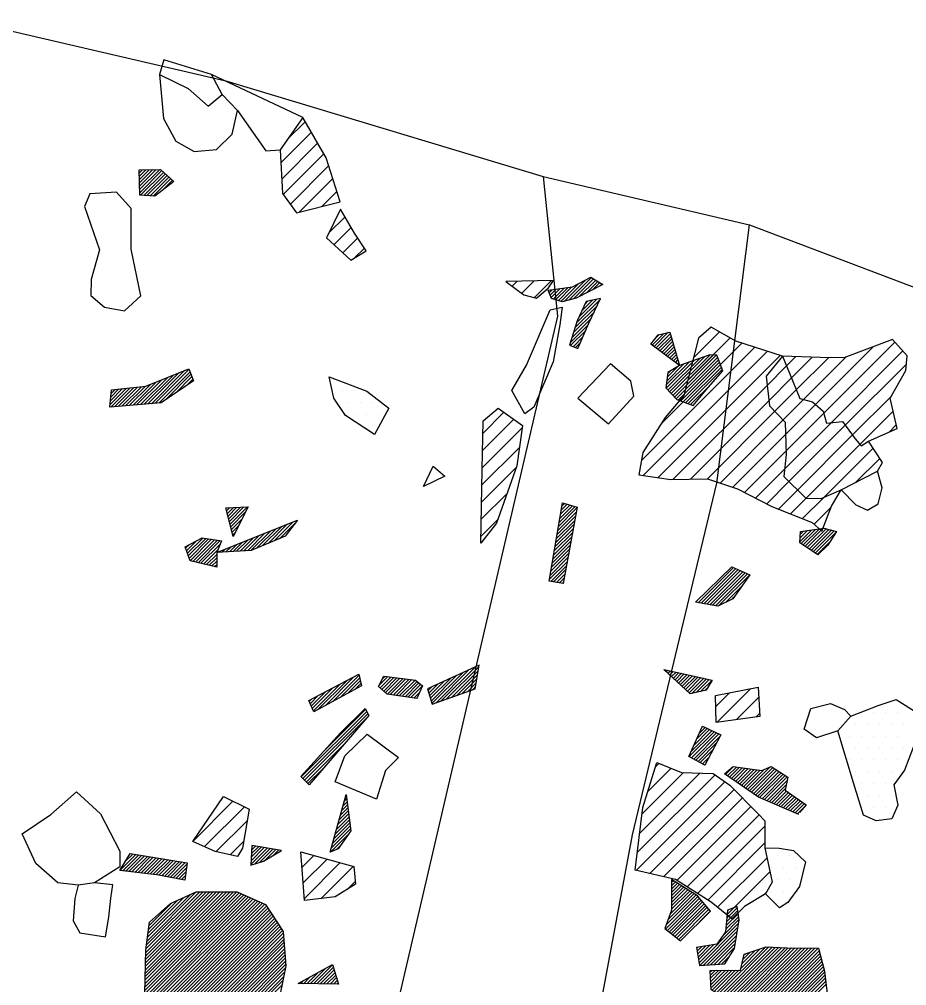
# Model space of a CAD drawing. Header units: metres. Extents: x -8.98 to -4.82, y -17.36 to -14.04.
# Drawn here: x -6.438 to -5.509, y -15.724 to -14.711 of the extents above; entities that cross this region are included whole.
import ezdxf

# ---------------------------------------------------------------- set-up
doc = ezdxf.new("R2010")
doc.units = ezdxf.units.M
doc.header["$LTSCALE"] = 25
doc.header["$MEASUREMENT"] = 0
doc.linetypes.add('STRICHPUNKTX2', pattern=[2, 1, -0.5, 0, -0.5])
doc.layers.get('0').update_dxf_attribs({"linetype": 'CONTINUOUS'})
for name, color, linetype in [('FEUER', 1, 'CONTINUOUS'), ('GRABUNGSGRENZE', 3, 'STRICHPUNKTX2'), ('KNOCHEN', 2, 'CONTINUOUS'), ('KNOCHENSCHRAFF', 2, 'CONTINUOUS'), ('STEINE', 4, 'CONTINUOUS'), ('STEINESCHRAFF', 4, 'CONTINUOUS')]:
    doc.layers.add(name, color=color, linetype=linetype)

# ---------------------------------------------------------------- blocks, each defined once
blk = doc.blocks.new('*X11')
at = {"color": 0}
for p, q in [((-600.19, -1542.76), (-596.75, -1539.32)), ((-599.64, -1542.56), (-596.1, -1539.02)), ((-599.08, -1542.36), (-595.7, -1538.98)), ((-611.78, -1543.04), (-608.79, -1540.05)), ((-611.01, -1542.62), (-608.25, -1539.86)), ((-610.24, -1542.2), (-608.18, -1540.15)), ((-606.2, -1540.99), (-605.23, -1540.02)), ((-606.05, -1541.2), (-604.91, -1540.06)), ((-605.86, -1541.36), (-604.6, -1540.1)), ((-605.81, -1540.25), (-605.54, -1539.99)), ((-605.67, -1541.53), (-604.28, -1540.14)), ((-605.49, -1541.69), (-603.97, -1540.18)), ((-605.29, -1541.86), (-603.65, -1540.21)), ((-604.99, -1541.9), (-603.34, -1540.25)), ((-604.68, -1541.95), (-603.02, -1540.29)), ((-604.37, -1541.99), (-602.71, -1540.33)), ((-604.06, -1542.04), (-602.39, -1540.37)), ((-600.79, -1542.3), (-598.69, -1540.2)), ((-600.71, -1542.58), (-598.04, -1539.91)), ((-600.63, -1542.85), (-597.39, -1539.61)), ((-598.53, -1542.16), (-595.77, -1539.41)), ((-597.98, -1541.96), (-595.84, -1539.83)), ((-597.42, -1541.76), (-595.91, -1540.25)), ((-613.15, -1543.35), (-611.02, -1541.22)), ((-613.04, -1543.6), (-610.28, -1540.83)), ((-612.56, -1543.46), (-609.53, -1540.44)), ((-609.46, -1541.78), (-608.12, -1540.44)), ((-608.69, -1541.36), (-608.06, -1540.73)), ((-603.75, -1542.08), (-602.18, -1540.51)), ((-603.44, -1542.13), (-601.98, -1540.67)), ((-603.13, -1542.17), (-601.79, -1540.82)), ((-602.83, -1542.22), (-601.59, -1540.98)), ((-601.02, -1541.48), (-600.64, -1541.09)), ((-600.95, -1541.75), (-599.99, -1540.79)), ((-600.87, -1542.03), (-599.34, -1540.5)), ((-596.87, -1541.56), (-595.98, -1540.68)), ((-596.32, -1541.36), (-596.05, -1541.1)), ((-613.47, -1542.61), (-613.26, -1542.4)), ((-613.37, -1542.86), (-612.52, -1542.01)), ((-613.26, -1543.1), (-611.77, -1541.62)), ((-602.52, -1542.26), (-601.88, -1541.63)), ((-602.21, -1542.31), (-602.18, -1542.28)), ((-611.75, -1547.61), (-607.56, -1543.41)), ((-614.32, -1550.53), (-607.45, -1543.66)), ((-614.14, -1550.7), (-607.33, -1543.9)), ((-613.96, -1550.88), (-607.58, -1544.49)), ((-572.6, -1545.93), (-572.01, -1545.34)), ((-572.31, -1545.29), (-572.25, -1545.23)), ((-573.66, -1548.4), (-571.05, -1545.8)), ((-573.47, -1547.86), (-571.29, -1545.68)), ((-573.43, -1548.53), (-570.81, -1545.91)), ((-573.2, -1548.65), (-570.57, -1546.02)), ((-573.18, -1547.22), (-571.53, -1545.57)), ((-572.97, -1548.78), (-570.36, -1546.17)), ((-572.89, -1546.58), (-571.77, -1545.46)), ((-613.79, -1551.06), (-609.81, -1547.08)), ((-572.74, -1548.9), (-570.76, -1546.92)), ((-572.51, -1549.03), (-571.16, -1547.67)), ((-572.28, -1549.15), (-571.56, -1548.43)), ((-572.05, -1549.27), (-571.96, -1549.18)), ((-569.87, -1550.28), (-569.04, -1549.44)), ((-569.66, -1550.42), (-568.73, -1549.49)), ((-567.56, -1551.86), (-565.18, -1549.48)), ((-613.61, -1551.23), (-612.05, -1549.67)), ((-569.45, -1550.57), (-568.42, -1549.53)), ((-569.24, -1550.71), (-568.11, -1549.57)), ((-569.03, -1550.85), (-567.79, -1549.61)), ((-568.82, -1551), (-567.48, -1549.65)), ((-568.61, -1551.14), (-567.17, -1549.7)), ((-568.4, -1551.28), (-566.86, -1549.74)), ((-568.19, -1551.43), (-566.55, -1549.78)), ((-567.98, -1551.57), (-566.23, -1549.82)), ((-567.77, -1551.71), (-565.8, -1549.74)), ((-567.35, -1552), (-564.91, -1549.55)), ((-567.14, -1552.14), (-564.69, -1549.69)), ((-566.93, -1552.29), (-564.48, -1549.83)), ((-566.72, -1552.43), (-564.26, -1549.97)), ((-566.51, -1552.57), (-564.05, -1550.11)), ((-566.29, -1552.7), (-563.83, -1550.25)), ((-566.04, -1552.81), (-563.62, -1550.38)), ((-565.79, -1552.91), (-563.4, -1550.52)), ((-565.55, -1553.02), (-563.41, -1550.89)), ((-565.3, -1553.13), (-563.49, -1551.32)), ((-609.69, -1552.62), (-609.6, -1552.52)), ((-565.05, -1553.23), (-563.57, -1551.75)), ((-564.8, -1553.34), (-563.48, -1552.02)), ((-564.56, -1553.45), (-563.27, -1552.16)), ((-564.31, -1553.55), (-563.06, -1552.31)), ((-564.06, -1553.66), (-562.86, -1552.45)), ((-610.09, -1554.08), (-609.47, -1553.46)), ((-609.96, -1553.59), (-609.51, -1553.15)), ((-609.83, -1553.11), (-609.56, -1552.84)), ((-563.82, -1553.77), (-562.65, -1552.6)), ((-563.57, -1553.87), (-562.44, -1552.74)), ((-563.32, -1553.98), (-562.23, -1552.89)), ((-563.08, -1554.09), (-562.02, -1553.03)), ((-562.83, -1554.19), (-561.81, -1553.18)), ((-562.58, -1554.3), (-561.6, -1553.32)), ((-610.5, -1555.55), (-609.35, -1554.39)), ((-610.36, -1555.06), (-609.39, -1554.08)), ((-610.23, -1554.57), (-609.43, -1553.77)), ((-562.34, -1554.41), (-561.6, -1553.67)), ((-610.9, -1557.01), (-609.22, -1555.33)), ((-610.77, -1556.52), (-609.26, -1555.02)), ((-610.63, -1556.03), (-609.3, -1554.7)), ((-611.23, -1558.4), (-609.32, -1556.49)), ((-611.17, -1557.99), (-609.13, -1555.95)), ((-611.04, -1557.5), (-609.18, -1555.64)), ((-632.74, -1559.4), (-631.94, -1558.61)), ((-619.59, -1559.69), (-617.89, -1557.99)), ((-619.57, -1559.32), (-618.19, -1557.94)), ((-619.56, -1558.95), (-618.5, -1557.89)), ((-619.54, -1558.58), (-618.8, -1557.84)), ((-619.52, -1558.2), (-619.1, -1557.79)), ((-619.5, -1557.83), (-619.41, -1557.74)), ((-619.18, -1559.64), (-617.58, -1558.04)), ((-618.67, -1559.48), (-617.28, -1558.09)), ((-618.08, -1559.24), (-616.98, -1558.13)), ((-617.21, -1558.72), (-616.67, -1558.18)), ((-610.63, -1558.15), (-610.15, -1557.67)), ((-633.26, -1560.28), (-631.64, -1558.66)), ((-633.01, -1560.38), (-631.34, -1558.71)), ((-632.69, -1560.42), (-631.03, -1558.75)), ((-632.38, -1560.45), (-630.73, -1558.8)), ((-632.06, -1560.49), (-630.42, -1558.85)), ((-631.74, -1560.53), (-630.12, -1558.9)), ((-631.43, -1560.57), (-629.81, -1558.95)), ((-631.11, -1560.6), (-629.51, -1559)), ((-630.79, -1560.64), (-629.2, -1559.05)), ((-630.48, -1560.68), (-628.9, -1559.1)), ((-630.16, -1560.71), (-628.59, -1559.15)), ((-629.84, -1560.75), (-628.29, -1559.2)), ((-629.53, -1560.79), (-627.98, -1559.24)), ((-629.22, -1560.84), (-627.68, -1559.29)), ((-628.93, -1560.89), (-627.38, -1559.34)), ((-628.63, -1560.95), (-627.07, -1559.39)), ((-628.33, -1561.01), (-626.77, -1559.44)), ((-628.04, -1561.06), (-626.46, -1559.49)), ((-627.74, -1561.12), (-626.29, -1559.67)), ((-627.44, -1561.18), (-626.35, -1560.08)), ((-627.15, -1561.24), (-626.41, -1560.49)), ((-626.85, -1561.29), (-626.46, -1560.9)), ((-626.55, -1561.35), (-626.52, -1561.31)), ((-575.51, -1561.57), (-575.33, -1561.39)), ((-575.51, -1561.93), (-575.12, -1561.53)), ((-630.67, -1572.54), (-620.8, -1562.67)), ((-630.66, -1572.17), (-621.06, -1562.57)), ((-630.65, -1571.81), (-621.41, -1562.57)), ((-630.65, -1571.45), (-621.76, -1562.57)), ((-630.64, -1571.09), (-622.12, -1562.57)), ((-630.63, -1570.73), (-622.47, -1562.57)), ((-630.62, -1570.37), (-622.83, -1562.57)), ((-630.62, -1570.01), (-623.18, -1562.57)), ((-630.61, -1569.65), (-623.54, -1562.57)), ((-630.6, -1569.29), (-623.89, -1562.57)), ((-630.59, -1568.93), (-624.24, -1562.57)), ((-630.58, -1568.55), (-624.6, -1562.57)), ((-630.52, -1568.14), (-624.95, -1562.58)), ((-630.46, -1567.73), (-625.31, -1562.58)), ((-575.66, -1564.91), (-573.39, -1562.63)), ((-575.51, -1562.28), (-574.9, -1561.67)), ((-575.51, -1562.63), (-574.68, -1561.81)), ((-575.51, -1562.99), (-574.47, -1561.94)), ((-575.51, -1563.34), (-574.25, -1562.08)), ((-575.51, -1563.69), (-574.04, -1562.22)), ((-575.51, -1564.05), (-573.82, -1562.36)), ((-575.51, -1564.4), (-573.61, -1562.49)), ((-630.68, -1572.9), (-620.56, -1562.78)), ((-630.66, -1573.24), (-620.31, -1562.88)), ((-630.57, -1573.5), (-620.07, -1562.99)), ((-630.48, -1573.76), (-619.82, -1563.1)), ((-630.4, -1567.32), (-625.96, -1562.88)), ((-630.38, -1574.02), (-619.58, -1563.21)), ((-630.35, -1566.91), (-626.61, -1563.17)), ((-630.29, -1574.27), (-619.33, -1563.32)), ((-630.29, -1566.5), (-627.26, -1563.47)), ((-630.19, -1574.53), (-619.09, -1563.43)), ((-630.1, -1574.79), (-618.84, -1563.54)), ((-630, -1575.05), (-618.6, -1563.65)), ((-576.16, -1566.47), (-572.76, -1563.06)), ((-576.07, -1566.02), (-572.96, -1562.91)), ((-575.96, -1566.62), (-572.59, -1563.25)), ((-575.87, -1565.47), (-573.17, -1562.77)), ((-575.77, -1566.78), (-572.43, -1563.44)), ((-575.57, -1566.93), (-572.26, -1563.63)), ((-630.23, -1566.09), (-627.91, -1563.76)), ((-629.91, -1575.31), (-618.36, -1563.76)), ((-629.82, -1575.57), (-618.11, -1563.87)), ((-629.72, -1575.83), (-617.95, -1564.06)), ((-629.63, -1576.09), (-617.81, -1564.27)), ((-629.53, -1576.35), (-617.67, -1564.49)), ((-575.37, -1567.09), (-572.1, -1563.82)), ((-575.17, -1567.24), (-571.93, -1564.01)), ((-574.97, -1567.39), (-571.77, -1564.19)), ((-574.77, -1567.55), (-571.6, -1564.38)), ((-572.63, -1565.76), (-571.44, -1564.57)), ((-569.76, -1565.72), (-568.57, -1564.53)), ((-569.72, -1565.33), (-568.62, -1564.22)), ((-569.69, -1564.94), (-568.99, -1564.24)), ((-569.66, -1564.56), (-569.54, -1564.44)), ((-629.44, -1576.61), (-617.53, -1564.7)), ((-629.34, -1576.87), (-617.4, -1564.92)), ((-629.25, -1577.13), (-617.26, -1565.13)), ((-629.16, -1577.39), (-617.12, -1565.35)), ((-627.85, -1576.43), (-616.98, -1565.56)), ((-570.11, -1567.13), (-568.43, -1565.45)), ((-569.83, -1566.49), (-568.48, -1565.14)), ((-569.79, -1566.11), (-568.52, -1564.84)), ((-627.44, -1576.38), (-616.84, -1565.78)), ((-627.03, -1576.32), (-616.7, -1565.99)), ((-626.63, -1576.27), (-616.56, -1566.21)), ((-626.26, -1576.26), (-616.43, -1566.42)), ((-625.97, -1576.32), (-616.29, -1566.64)), ((-572.64, -1570.01), (-568.49, -1565.86)), ((-572.56, -1570.29), (-568.56, -1566.29)), ((-572.18, -1570.26), (-568.63, -1566.71)), ((-625.68, -1576.39), (-616.21, -1566.91)), ((-625.4, -1576.46), (-616.18, -1567.24)), ((-625.11, -1576.52), (-616.15, -1567.56)), ((-571.81, -1570.24), (-568.7, -1567.14)), ((-571.43, -1570.22), (-568.77, -1567.56)), ((-624.82, -1576.59), (-616.12, -1567.89)), ((-624.57, -1576.69), (-616.09, -1568.21)), ((-624.4, -1576.88), (-616.06, -1568.54)), ((-572.89, -1568.5), (-572.78, -1568.38)), ((-572.84, -1568.8), (-572.35, -1568.31)), ((-572.79, -1569.1), (-571.93, -1568.24)), ((-572.74, -1569.41), (-571.5, -1568.17)), ((-572.69, -1569.71), (-571.08, -1568.1)), ((-571.06, -1570.2), (-568.84, -1567.99)), ((-570.68, -1570.18), (-568.91, -1568.41)), ((-570.6, -1573.27), (-565.69, -1568.36)), ((-570.37, -1573.4), (-565.32, -1568.35)), ((-570.04, -1573.43), (-564.99, -1568.37)), ((-569.66, -1573.4), (-564.65, -1568.39)), ((-569.28, -1573.37), (-564.31, -1568.4)), ((-568.9, -1573.35), (-563.97, -1568.42)), ((-568.63, -1573.43), (-563.63, -1568.43)), ((-568.36, -1573.51), (-563.29, -1568.44)), ((-568.27, -1570.59), (-566.22, -1568.54)), ((-568.15, -1570.12), (-566.75, -1568.72)), ((-568.09, -1573.6), (-562.94, -1568.45)), ((-567.82, -1573.68), (-562.59, -1568.45)), ((-567.55, -1573.76), (-562.24, -1568.46)), ((-567.4, -1573.96), (-561.89, -1568.46)), ((-567.32, -1574.24), (-561.55, -1568.47)), ((-567.24, -1574.51), (-561.2, -1568.47)), ((-567.16, -1574.78), (-560.85, -1568.48)), ((-567.08, -1575.06), (-560.5, -1568.48)), ((-567, -1575.33), (-560.15, -1568.49)), ((-566.92, -1575.6), (-560.05, -1568.74)), ((-624.24, -1577.07), (-616.04, -1568.86)), ((-624.07, -1577.25), (-616.01, -1569.19)), ((-623.91, -1577.44), (-615.98, -1569.51)), ((-570.3, -1570.15), (-569.39, -1569.24)), ((-568.04, -1569.66), (-567.28, -1568.9)), ((-567.96, -1577.35), (-559.9, -1569.3)), ((-567.93, -1569.19), (-567.81, -1569.08)), ((-567.79, -1577.54), (-559.83, -1569.58)), ((-567.34, -1576.38), (-559.98, -1569.02)), ((-623.74, -1577.63), (-615.95, -1569.84)), ((-623.58, -1577.82), (-615.92, -1570.16)), ((-623.41, -1578.01), (-615.96, -1570.55)), ((-613.37, -1572.2), (-611.78, -1570.62)), ((-613.02, -1572.21), (-611.02, -1570.21)), ((-612.67, -1572.21), (-610.93, -1570.48)), ((-612.32, -1572.21), (-610.85, -1570.75)), ((-567.62, -1577.72), (-559.76, -1569.86)), ((-567.44, -1577.9), (-559.69, -1570.14)), ((-567.27, -1578.08), (-559.62, -1570.42)), ((-567.1, -1578.26), (-559.54, -1570.71)), ((-621.71, -1576.66), (-616.05, -1571)), ((-621.15, -1576.45), (-616.14, -1571.44)), ((-614.07, -1572.2), (-613.36, -1571.49)), ((-613.72, -1572.2), (-612.57, -1571.05)), ((-611.97, -1572.22), (-610.77, -1571.02)), ((-611.62, -1572.22), (-610.69, -1571.29)), ((-611.27, -1572.23), (-610.61, -1571.56)), ((-571.47, -1570.96), (-571.3, -1570.8)), ((-571.45, -1571.3), (-570.95, -1570.8)), ((-571.43, -1571.63), (-570.59, -1570.8)), ((-571.41, -1571.97), (-570.24, -1570.79)), ((-571.4, -1572.31), (-569.88, -1570.79)), ((-571.38, -1572.64), (-569.53, -1570.79)), ((-571.27, -1572.89), (-569.18, -1570.79)), ((-571.05, -1573.02), (-568.82, -1570.79)), ((-570.82, -1573.15), (-568.47, -1570.79)), ((-566.93, -1578.44), (-559.48, -1571)), ((-566.75, -1578.62), (-559.45, -1571.32)), ((-566.58, -1578.8), (-559.41, -1571.63)), ((-620.6, -1576.25), (-616.23, -1571.88)), ((-620.23, -1576.23), (-616.31, -1572.32)), ((-614.42, -1572.19), (-614.14, -1571.92)), ((-610.92, -1572.23), (-610.52, -1571.84)), ((-610.57, -1572.23), (-610.44, -1572.11)), ((-566.41, -1578.99), (-559.37, -1571.95)), ((-566.24, -1579.17), (-559.34, -1572.27))]:
    blk.add_line(p, q, dxfattribs=at)
blk = doc.blocks.new('*X13')
at = {"color": 0}
for p, q in [((-631.27, -1487.22), (-630.95, -1486.9)), ((-631.26, -1487.92), (-630.23, -1486.89)), ((-631.26, -1487.57), (-630.59, -1486.9)), ((-631.25, -1488.26), (-629.86, -1486.88)), ((-631.24, -1488.96), (-629.14, -1486.86)), ((-631.24, -1488.61), (-629.5, -1486.87)), ((-631.23, -1489.3), (-628.91, -1486.98)), ((-631.14, -1489.57), (-628.72, -1487.15)), ((-630.81, -1489.59), (-628.54, -1487.32)), ((-630.47, -1489.61), (-628.35, -1487.49)), ((-630.14, -1489.63), (-628.17, -1487.66)), ((-629.81, -1489.65), (-627.99, -1487.83)), ((-628.87, -1489.06), (-627.8, -1488)), ((-587.12, -1500.71), (-585.24, -1498.82)), ((-586.76, -1500.69), (-584.49, -1498.42)), ((-586.27, -1500.56), (-583.9, -1498.19)), ((-585.78, -1500.42), (-583.68, -1498.32)), ((-585.19, -1500.19), (-583.46, -1498.46)), ((-584.47, -1499.82), (-583.24, -1498.59)), ((-583.75, -1499.45), (-583.02, -1498.72)), ((-583.02, -1499.08), (-582.8, -1498.85)), ((-588.45, -1499.55), (-588.42, -1499.53)), ((-588.34, -1499.8), (-588.01, -1499.47)), ((-588.24, -1500.05), (-587.6, -1499.41)), ((-588.14, -1500.3), (-587.19, -1499.35)), ((-587.93, -1500.45), (-586.77, -1499.3)), ((-587.66, -1500.54), (-586.36, -1499.24)), ((-587.39, -1500.62), (-585.95, -1499.18)), ((-585.45, -1502.92), (-582.97, -1500.45)), ((-585.2, -1502.32), (-583.36, -1500.47)), ((-584.92, -1501.68), (-583.8, -1500.56)), ((-584.63, -1501.04), (-584.24, -1500.65)), ((-585.78, -1503.96), (-583.6, -1501.78)), ((-585.61, -1503.44), (-583.29, -1501.11)), ((-585.94, -1504.48), (-583.91, -1502.44)), ((-586.11, -1504.99), (-584.22, -1503.1)), ((-586.09, -1505.33), (-584.49, -1503.73)), ((-585.84, -1505.44), (-584.77, -1504.36)), ((-577.55, -1505.28), (-576.33, -1504.05)), ((-577.35, -1505.43), (-575.86, -1503.93)), ((-577.29, -1504.66), (-576.8, -1504.17)), ((-577.15, -1505.58), (-575.65, -1504.08)), ((-576.94, -1505.73), (-575.57, -1504.36)), ((-576.74, -1505.88), (-575.49, -1504.63)), ((-576.54, -1506.03), (-575.41, -1504.9)), ((-585.59, -1505.54), (-585.05, -1505)), ((-585.34, -1505.64), (-585.33, -1505.63)), ((-576.34, -1506.18), (-575.33, -1505.18)), ((-576.13, -1506.33), (-575.25, -1505.45)), ((-575.93, -1506.48), (-575.17, -1505.73)), ((-576.07, -1509.8), (-573.12, -1506.85)), ((-575.9, -1509.98), (-572.57, -1506.66)), ((-575.73, -1506.63), (-575.09, -1506)), ((-575.73, -1510.17), (-572.02, -1506.46)), ((-575.56, -1510.35), (-571.49, -1506.29)), ((-575.52, -1506.78), (-575.01, -1506.27)), ((-575.39, -1510.54), (-571.16, -1506.31)), ((-575.32, -1506.93), (-574.93, -1506.55)), ((-575.22, -1510.72), (-570.83, -1506.33)), ((-575.12, -1507.09), (-574.85, -1506.82)), ((-575.05, -1510.91), (-570.68, -1506.54)), ((-574.82, -1511.03), (-570.59, -1506.8)), ((-630, -1511.41), (-626.5, -1507.91)), ((-629.61, -1511.37), (-626.07, -1507.83)), ((-576.07, -1509.45), (-573.67, -1507.05)), ((-576.02, -1509.05), (-574.22, -1507.24)), ((-575.97, -1508.64), (-574.81, -1507.49)), ((-574.92, -1507.24), (-574.77, -1507.09)), ((-574.71, -1507.39), (-574.69, -1507.37)), ((-574.56, -1511.13), (-570.49, -1507.05)), ((-574.3, -1511.22), (-570.39, -1507.31)), ((-574.04, -1511.31), (-570.3, -1507.57)), ((-573.78, -1511.4), (-570.2, -1507.82)), ((-631.55, -1511.54), (-628.91, -1508.9)), ((-631.16, -1511.51), (-628.3, -1508.65)), ((-630.77, -1511.47), (-627.7, -1508.41)), ((-630.38, -1511.44), (-627.1, -1508.16)), ((-629.22, -1511.34), (-625.96, -1508.08)), ((-628.54, -1511.01), (-625.86, -1508.33)), ((-627.46, -1510.28), (-625.76, -1508.58)), ((-626.37, -1509.55), (-625.66, -1508.84)), ((-575.92, -1508.24), (-575.67, -1507.99)), ((-634.32, -1511.49), (-632.63, -1509.79)), ((-634.29, -1511.1), (-633.02, -1509.83)), ((-634.26, -1511.78), (-632.23, -1509.75)), ((-634.26, -1510.72), (-633.41, -1509.87)), ((-634.23, -1510.33), (-633.81, -1509.91)), ((-633.87, -1511.74), (-631.84, -1509.71)), ((-633.48, -1511.71), (-631.45, -1509.67)), ((-633.1, -1511.68), (-631.06, -1509.64)), ((-632.71, -1511.64), (-630.66, -1509.6)), ((-632.32, -1511.61), (-630.11, -1509.39)), ((-631.93, -1511.57), (-629.51, -1509.15)), ((-573.52, -1511.49), (-571.31, -1509.29)), ((-573.25, -1511.58), (-573.22, -1511.55)), ((-587.22, -1523.43), (-585.9, -1522.11)), ((-587.15, -1523), (-586.17, -1522.03)), ((-587.07, -1522.58), (-586.45, -1521.95)), ((-587, -1522.15), (-586.72, -1521.87)), ((-622.2, -1522.34), (-622.17, -1522.31)), ((-622.12, -1522.62), (-621.8, -1522.3)), ((-622.05, -1522.91), (-621.42, -1522.28)), ((-621.98, -1523.19), (-621.05, -1522.26)), ((-621.91, -1523.47), (-620.68, -1522.25)), ((-621.84, -1523.75), (-620.31, -1522.23)), ((-621.76, -1524.03), (-619.94, -1522.21)), ((-621.69, -1524.31), (-620.14, -1522.76)), ((-587.44, -1524.71), (-585.51, -1522.78)), ((-587.37, -1524.29), (-585.43, -1522.34)), ((-587.3, -1523.86), (-585.63, -1522.19)), ((-621.62, -1524.59), (-620.5, -1523.48)), ((-617.78, -1526.06), (-615.77, -1524.05)), ((-617.18, -1525.81), (-615.18, -1523.82)), ((-616.57, -1525.56), (-614.92, -1523.91)), ((-587.66, -1525.99), (-585.74, -1524.07)), ((-587.59, -1525.57), (-585.66, -1523.64)), ((-587.52, -1525.14), (-585.59, -1523.21)), ((-621.55, -1524.88), (-620.86, -1524.19)), ((-621.48, -1525.16), (-621.23, -1524.91)), ((-619.95, -1526.82), (-618.13, -1524.99)), ((-619.58, -1526.8), (-617.54, -1524.76)), ((-618.99, -1526.56), (-616.95, -1524.52)), ((-618.39, -1526.31), (-616.36, -1524.29)), ((-587.81, -1526.85), (-585.9, -1524.94)), ((-587.74, -1526.42), (-585.82, -1524.51)), ((-562.06, -1525.85), (-560.86, -1524.65)), ((-562.05, -1525.48), (-561.28, -1524.71)), ((-562.03, -1525.11), (-561.69, -1524.77)), ((-561.94, -1526.08), (-560.45, -1524.59)), ((-561.73, -1526.22), (-560.03, -1524.52)), ((-561.51, -1526.36), (-559.62, -1524.46)), ((-561.3, -1526.5), (-559.32, -1524.52)), ((-561.09, -1526.65), (-559.04, -1524.6)), ((-560.88, -1526.79), (-558.77, -1524.67)), ((-560.67, -1526.93), (-558.49, -1524.75)), ((-560.46, -1527.07), (-558.34, -1524.95)), ((-626.42, -1526.57), (-626.01, -1526.16)), ((-626.33, -1526.83), (-625.28, -1525.78)), ((-626.24, -1527.09), (-624.63, -1525.49)), ((-626.15, -1527.35), (-624.32, -1525.53)), ((-626.05, -1527.62), (-624.02, -1525.58)), ((-625.96, -1527.88), (-623.71, -1525.62)), ((-625.67, -1527.94), (-623.4, -1525.67)), ((-625.39, -1528.01), (-623.09, -1525.71)), ((-625.1, -1528.08), (-622.79, -1525.76)), ((-624.82, -1528.14), (-622.8, -1526.13)), ((-621.83, -1526.93), (-621.07, -1526.17)), ((-621.45, -1526.9), (-620.48, -1525.94)), ((-621.08, -1526.88), (-619.9, -1525.7)), ((-620.7, -1526.86), (-619.31, -1525.47)), ((-620.33, -1526.84), (-618.72, -1525.23)), ((-587.96, -1527.7), (-586.06, -1525.81)), ((-587.88, -1527.28), (-585.98, -1525.37)), ((-560.25, -1527.22), (-558.97, -1525.93)), ((-624.53, -1528.21), (-623.05, -1526.73)), ((-624.24, -1528.28), (-623.16, -1527.2)), ((-622.96, -1526.99), (-622.84, -1526.87)), ((-622.58, -1526.97), (-622.25, -1526.64)), ((-622.21, -1526.95), (-621.66, -1526.4)), ((-588.18, -1528.98), (-586.3, -1527.1)), ((-588.1, -1528.56), (-586.22, -1526.67)), ((-588.03, -1528.13), (-586.14, -1526.24)), ((-623.96, -1528.35), (-623.16, -1527.55)), ((-623.67, -1528.41), (-623.16, -1527.91)), ((-588.33, -1529.84), (-586.46, -1527.97)), ((-588.25, -1529.41), (-586.38, -1527.54)), ((-623.38, -1528.48), (-623.16, -1528.26)), ((-588.17, -1530.04), (-586.54, -1528.4)), ((-587.87, -1530.09), (-586.62, -1528.84)), ((-572.73, -1532.27), (-569.03, -1528.57)), ((-572.43, -1532.32), (-568.79, -1528.69)), ((-572.13, -1532.38), (-568.55, -1528.8)), ((-571.82, -1532.43), (-568.3, -1528.91)), ((-571.52, -1532.48), (-568.06, -1529.02)), ((-571.22, -1532.53), (-567.82, -1529.13)), ((-570.92, -1532.58), (-567.57, -1529.24)), ((-587.57, -1530.14), (-586.7, -1529.27)), ((-587.27, -1530.19), (-586.77, -1529.7)), ((-586.96, -1530.24), (-586.85, -1530.13)), ((-570.55, -1532.57), (-567.33, -1529.35)), ((-569.87, -1532.24), (-568.1, -1530.47)), ((-569.18, -1531.9), (-568.98, -1531.7)), ((-576.25, -1539.32), (-576.21, -1539.29)), ((-576.06, -1539.49), (-575.92, -1539.35)), ((-575.88, -1539.66), (-575.63, -1539.41)), ((-575.69, -1539.83), (-575.34, -1539.48)), ((-575.51, -1540), (-575.05, -1539.54)), ((-575.33, -1540.17), (-574.76, -1539.6)), ((-575.14, -1540.34), (-574.47, -1539.67)), ((-574.96, -1540.51), (-574.18, -1539.73)), ((-574.77, -1540.68), (-573.89, -1539.8)), ((-574.59, -1540.85), (-573.6, -1539.86)), ((-574.41, -1541.02), (-573.31, -1539.92)), ((-574.22, -1541.19), (-573.02, -1539.99)), ((-574.04, -1541.36), (-572.73, -1540.05)), ((-573.86, -1541.53), (-572.44, -1540.12)), ((-573.67, -1541.7), (-572.15, -1540.18)), ((-573.39, -1541.77), (-571.86, -1540.24)), ((-572.94, -1541.67), (-571.57, -1540.31)), ((-572.49, -1541.58), (-571.28, -1540.37)), ((-572.04, -1541.48), (-571.71, -1541.15))]:
    blk.add_line(p, q, dxfattribs=at)
blk = doc.blocks.new('*X15')
at = {"color": 0}
for p, q in [((-615.77, -1483.74), (-613.91, -1481.88)), ((-616.44, -1486.18), (-613.26, -1483)), ((-616.36, -1487.87), (-612.61, -1484.12)), ((-616.22, -1489.49), (-611.96, -1485.24)), ((-615.47, -1490.52), (-611.44, -1486.49)), ((-614.54, -1491.35), (-611.01, -1487.82)), ((-612.16, -1490.74), (-610.58, -1489.16)), ((-611.41, -1493.52), (-609.71, -1491.83)), ((-610.86, -1494.74), (-609.08, -1492.96)), ((-609.94, -1495.59), (-608.41, -1494.06)), ((-608.68, -1496.1), (-607.7, -1495.12)), ((-592.23, -1499.1), (-591.73, -1498.6)), ((-591.21, -1499.84), (-589.93, -1498.56)), ((-589.89, -1500.29), (-588.12, -1498.52)), ((-573.22, -1506.6), (-570.5, -1503.88)), ((-573.81, -1508.96), (-569.37, -1504.52)), ((-578.68, -1517.37), (-566.8, -1505.49)), ((-578.49, -1518.94), (-565.46, -1505.92)), ((-576.65, -1513.56), (-568.14, -1505.06)), ((-560.44, -1511.49), (-554.39, -1505.45)), ((-559.58, -1512.4), (-552.12, -1504.95)), ((-558.81, -1513.41), (-551.29, -1505.89)), ((-576.93, -1519.15), (-564.13, -1506.35)), ((-563.47, -1507.45), (-562.49, -1506.48)), ((-562.96, -1508.71), (-560.79, -1506.54)), ((-562.45, -1509.97), (-559.07, -1506.59)), ((-561.68, -1510.97), (-557.25, -1506.54)), ((-565.5, -1509.49), (-563.47, -1507.45)), ((-557.32, -1513.68), (-550.92, -1507.28)), ((-565.31, -1511.07), (-562.96, -1508.71)), ((-575.34, -1519.33), (-565.5, -1509.49)), ((-564.69, -1512.21), (-562.45, -1509.97)), ((-563.83, -1513.12), (-561.68, -1510.97)), ((-556.56, -1514.69), (-552.49, -1510.62)), ((-573.55, -1519.31), (-565.31, -1511.07)), ((-563.57, -1514.63), (-560.44, -1511.49)), ((-595.28, -1514.52), (-593.07, -1512.31)), ((-571.76, -1519.28), (-564.69, -1512.21)), ((-563.52, -1516.35), (-559.58, -1512.4)), ((-555.79, -1515.68), (-552.3, -1512.2)), ((-595.35, -1518.13), (-591.17, -1513.94)), ((-595.32, -1516.32), (-592.04, -1513.05)), ((-570.43, -1519.73), (-563.83, -1513.12)), ((-563.67, -1518.27), (-558.81, -1513.41)), ((-563.22, -1519.58), (-557.32, -1513.68)), ((-552.68, -1514.35), (-551.98, -1513.64)), ((-569.11, -1520.17), (-563.57, -1514.63)), ((-562.33, -1520.46), (-556.56, -1514.69)), ((-595.38, -1519.93), (-591.46, -1516)), ((-561.41, -1521.3), (-555.79, -1515.68)), ((-559.57, -1521.23), (-554.41, -1516.07)), ((-567.88, -1520.71), (-563.52, -1516.35)), ((-556.22, -1519.65), (-553.7, -1517.14)), ((-595.42, -1521.73), (-591.8, -1518.11)), ((-566.71, -1521.31), (-563.67, -1518.27)), ((-565.55, -1521.91), (-563.22, -1519.58)), ((-595.45, -1523.53), (-592.77, -1520.85)), ((-564.32, -1522.45), (-562.33, -1520.46)), ((-563.06, -1522.95), (-561.41, -1521.3)), ((-561.79, -1523.45), (-559.57, -1521.23)), ((-560.59, -1524.03), (-558.78, -1522.21)), ((-595.48, -1525.33), (-593.74, -1523.58)), ((-570.75, -1544.79), (-567.25, -1541.29)), ((-570.89, -1543.16), (-569.45, -1541.72)), ((-568.71, -1544.52), (-566.37, -1542.18)), ((-566.67, -1544.24), (-566.28, -1543.86)), ((-577.22, -1549.49), (-576.82, -1549.09)), ((-579.11, -1558.45), (-570.95, -1550.3)), ((-578.86, -1556.44), (-572.54, -1550.12)), ((-578.62, -1554.42), (-574.26, -1550.07)), ((-578.01, -1552.05), (-575.57, -1549.61)), ((-579.23, -1560.34), (-569.92, -1551.03)), ((-577.79, -1560.66), (-568.96, -1551.84)), ((-625.66, -1557.28), (-621.46, -1553.07)), ((-576.35, -1560.99), (-568.08, -1552.73)), ((-624.45, -1557.83), (-620.27, -1553.65)), ((-574.96, -1561.37), (-567.21, -1553.62)), ((-573.88, -1562.06), (-566.33, -1554.51)), ((-623.22, -1558.36), (-619.97, -1555.12)), ((-572.8, -1562.75), (-565.74, -1555.69)), ((-621.76, -1558.68), (-620.34, -1557.26)), ((-571.73, -1563.44), (-565.74, -1557.45)), ((-614.23, -1559.99), (-612.99, -1558.75)), ((-614.12, -1561.64), (-611.61, -1559.13)), ((-614, -1563.29), (-610.22, -1559.51)), ((-570.71, -1564.19), (-565.51, -1559)), ((-612.22, -1563.28), (-608.83, -1559.89)), ((-569.72, -1564.97), (-565.2, -1560.45)), ((-609.49, -1562.31), (-608.66, -1561.49)), ((-565.9, -1562.93), (-565.55, -1562.57))]:
    blk.add_line(p, q, dxfattribs=at)
blk = doc.blocks.new('*X16')
at = {"color": 0}
for p, q in [((-610, -1510), (-610, -1510)), ((-608.75, -1510), (-608.75, -1510)), ((-610.625, -1511.25), (-610.625, -1511.25)), ((-609.375, -1511.25), (-609.375, -1511.25)), ((-608.125, -1511.25), (-608.125, -1511.25)), ((-606.875, -1511.25), (-606.875, -1511.25)), ((-608.75, -1512.5), (-608.75, -1512.5)), ((-607.5, -1512.5), (-607.5, -1512.5)), ((-606.25, -1512.5), (-606.25, -1512.5)), ((-606.875, -1513.75), (-606.875, -1513.75)), ((-555.625, -1543.75), (-555.625, -1543.75)), ((-554.375, -1543.75), (-554.375, -1543.75)), ((-553.125, -1543.75), (-553.125, -1543.75)), ((-551.875, -1543.75), (-551.875, -1543.75)), ((-556.25, -1545), (-556.25, -1545)), ((-555, -1545), (-555, -1545)), ((-553.75, -1545), (-553.75, -1545)), ((-552.5, -1545), (-552.5, -1545)), ((-551.25, -1545), (-551.25, -1545)), ((-556.875, -1546.25), (-556.875, -1546.25)), ((-555.625, -1546.25), (-555.625, -1546.25)), ((-554.375, -1546.25), (-554.375, -1546.25)), ((-553.125, -1546.25), (-553.125, -1546.25)), ((-551.875, -1546.25), (-551.875, -1546.25)), ((-557.5, -1547.5), (-557.5, -1547.5)), ((-556.25, -1547.5), (-556.25, -1547.5)), ((-555, -1547.5), (-555, -1547.5)), ((-553.75, -1547.5), (-553.75, -1547.5)), ((-552.5, -1547.5), (-552.5, -1547.5)), ((-551.25, -1547.5), (-551.25, -1547.5)), ((-556.875, -1548.75), (-556.875, -1548.75)), ((-555.625, -1548.75), (-555.625, -1548.75)), ((-554.375, -1548.75), (-554.375, -1548.75)), ((-553.125, -1548.75), (-553.125, -1548.75)), ((-551.875, -1548.75), (-551.875, -1548.75)), ((-556.25, -1550), (-556.25, -1550)), ((-555, -1550), (-555, -1550)), ((-553.75, -1550), (-553.75, -1550)), ((-552.5, -1550), (-552.5, -1550)), ((-555.625, -1551.25), (-555.625, -1551.25)), ((-554.375, -1551.25), (-554.375, -1551.25)), ((-553.125, -1551.25), (-553.125, -1551.25)), ((-555, -1552.5), (-555, -1552.5)), ((-553.75, -1552.5), (-553.75, -1552.5)), ((-552.5, -1552.5), (-552.5, -1552.5)), ((-555.625, -1553.75), (-555.625, -1553.75)), ((-554.375, -1553.75), (-554.375, -1553.75)), ((-553.125, -1553.75), (-553.125, -1553.75)), ((-553.75, -1555), (-553.75, -1555)), ((-564.375, -1558.75), (-564.375, -1558.75)), ((-563.125, -1558.75), (-563.125, -1558.75)), ((-565, -1560), (-565, -1560)), ((-563.75, -1560), (-563.75, -1560)), ((-562.5, -1560), (-562.5, -1560)), ((-564.375, -1561.25), (-564.375, -1561.25)), ((-563.125, -1561.25), (-563.125, -1561.25)), ((-565, -1562.5), (-565, -1562.5)), ((-563.75, -1562.5), (-563.75, -1562.5)), ((-562.5, -1562.5), (-562.5, -1562.5)), ((-564.375, -1563.75), (-564.375, -1563.75))]:
    blk.add_line(p, q, dxfattribs=at)

msp = doc.modelspace()

# ---------------------------------------------------------------- linework, layer by layer
at = {"layer": 'GRABUNGSGRENZE', "flags": 128}
for points in [[(-6.4991, -14.7113), (-6.2222, -14.7757), (-5.8898, -14.8761), (-5.6737, -14.9267), (-4.9349, -15.2068), (-4.9298, -15.855), (-4.8765, -16.339), (-4.8189, -16.9795), (-4.9585, -16.993), (-5.0798, -17.0064), (-5.1562, -17.0381), (-5.153, -17.0987), (-5.153, -17.0987), (-5.117, -17.3356), (-5.5705, -17.3491), (-6.5068, -17.3504)], [(-5.8898, -14.8761), (-5.8748, -15.0223), (-6.2023, -16.4308), (-6.3279, -16.9222), (-6.0817, -16.9759), (-5.943, -16.3958), (-5.8753, -15.991), (-5.796, -15.5659), (-5.7079, -15.1974), (-5.6737, -14.9267)]]:
    msp.add_lwpolyline(points, dxfattribs=at)
at = {"layer": 'KNOCHEN'}
for points in [[(-6.3122, -14.8956), (-6.3128, -14.8691), (-6.2904, -14.8686), (-6.2766, -14.8813), (-6.2964, -14.8966), (-6.3122, -14.8956)], [(-5.827, -14.9891), (-5.855, -15.0034), (-5.8697, -15.0075), (-5.881, -15.004), (-5.8845, -14.9953), (-5.8591, -14.9917), (-5.8397, -14.9815), (-5.827, -14.9891)], [(-5.8448, -15.007), (-5.8539, -15.0274), (-5.862, -15.0529), (-5.8534, -15.0564), (-5.8417, -15.0299), (-5.8295, -15.0039), (-5.8448, -15.007)], [(-5.7468, -15.0741), (-5.7769, -15.0517), (-5.7693, -15.042), (-5.7571, -15.039), (-5.7468, -15.0741)], [(-5.7152, -15.0628), (-5.7468, -15.0741), (-5.759, -15.0813), (-5.7611, -15.0976), (-5.7498, -15.1098), (-5.7325, -15.1159), (-5.7167, -15.097), (-5.7015, -15.0796), (-5.7076, -15.0633), (-5.7152, -15.0628)], [(-6.3435, -15.1178), (-6.342, -15.0995), (-6.3058, -15.0959), (-6.261, -15.0775), (-6.2559, -15.0902), (-6.29, -15.1132), (-6.3435, -15.1178)], [(-5.8541, -15.2226), (-5.8688, -15.3026), (-5.8835, -15.3001), (-5.8694, -15.218), (-5.8541, -15.2226)], [(-6.2143, -15.2532), (-6.222, -15.2231), (-6.1986, -15.2221), (-6.2143, -15.2532)], [(-6.2316, -15.27), (-6.197, -15.2562), (-6.1471, -15.2363), (-6.1598, -15.2531), (-6.1955, -15.2679), (-6.2316, -15.27)], [(-5.6018, -15.2726), (-5.6207, -15.2599), (-5.6202, -15.2482), (-5.5957, -15.2446), (-5.5825, -15.2481), (-5.5916, -15.2624), (-5.6018, -15.2726)], [(-6.2316, -15.2853), (-6.2596, -15.2787), (-6.2648, -15.264), (-6.2469, -15.2548), (-6.2266, -15.2578), (-6.2316, -15.27), (-6.2316, -15.2853)], [(-5.7301, -15.3222), (-5.692, -15.285), (-5.6731, -15.2936), (-5.6909, -15.3186), (-5.7067, -15.3263), (-5.7301, -15.3222)], [(-5.9568, -15.3883), (-6.0108, -15.4129), (-6.0061, -15.4292), (-5.9608, -15.4128), (-5.9568, -15.3883)], [(-5.7631, -15.3926), (-5.7127, -15.4037), (-5.7188, -15.4145), (-5.7356, -15.4181), (-5.7631, -15.3926)], [(-6.13, -15.437), (-6.1351, -15.4253), (-6.0826, -15.3977), (-6.0801, -15.4099), (-6.13, -15.437)], [(-6.0622, -15.4104), (-6.0566, -15.3997), (-6.0235, -15.4037), (-6.0159, -15.4098), (-6.022, -15.4231), (-6.053, -15.4186), (-6.0622, -15.4104)], [(-6.1349, -15.5135), (-6.1436, -15.5048), (-6.1019, -15.4589), (-6.076, -15.4334), (-6.0724, -15.441), (-6.1349, -15.5135)], [(-5.737, -15.4838), (-5.7228, -15.4522), (-5.7034, -15.4613), (-5.7202, -15.4929), (-5.737, -15.4838)], [(-5.6217, -15.5448), (-5.6641, -15.5265), (-5.6998, -15.5021), (-5.6906, -15.4944), (-5.6605, -15.4984), (-5.6509, -15.4944), (-5.6335, -15.5055), (-5.6361, -15.5193), (-5.6141, -15.5346), (-5.6212, -15.5427)], [(-6.1129, -15.5843), (-6.0962, -15.5236), (-6.091, -15.5618), (-6.1043, -15.5807), (-6.1129, -15.5843)], [(-6.333, -15.6035), (-6.3224, -15.5856), (-6.2627, -15.5952), (-6.2652, -15.6135), (-6.2943, -15.608), (-6.333, -15.6035)], [(-6.195, -15.5773), (-6.196, -15.5976), (-6.1827, -15.5935), (-6.1639, -15.5823), (-6.195, -15.5773)], [(-5.7551, -15.6127), (-5.7551, -15.6448), (-5.7622, -15.6642), (-5.7459, -15.6769), (-5.7143, -15.6458), (-5.7281, -15.63), (-5.7551, -15.6127)], [(-6.2915, -15.7741), (-6.3068, -15.7318), (-6.3059, -15.6865), (-6.3019, -15.6574), (-6.28, -15.638), (-6.253, -15.6258), (-6.2102, -15.6257), (-6.1806, -15.6389), (-6.1622, -15.6674), (-6.1591, -15.7031), (-6.1682, -15.7484), (-6.1794, -15.7709), (-6.2039, -15.7617), (-6.2207, -15.7679), (-6.2318, -15.7827), (-6.2461, -15.7664), (-6.2635, -15.7623), (-6.2793, -15.7644), (-6.2915, -15.7741)], [(-5.6965, -15.6448), (-5.6985, -15.6677), (-5.7076, -15.6804), (-5.729, -15.684), (-5.726, -15.7029), (-5.6995, -15.7013), (-5.6893, -15.685), (-5.6842, -15.6549), (-5.6863, -15.6412), (-5.6965, -15.6448)], [(-5.7147, -15.708), (-5.6831, -15.7079), (-5.6791, -15.6911), (-5.6562, -15.6834), (-5.6343, -15.6844), (-5.6011, -15.6849), (-5.595, -15.7088), (-5.5919, -15.7353), (-5.6046, -15.7644), (-5.6209, -15.7848), (-5.6433, -15.794), (-5.6616, -15.7925), (-5.68, -15.7731), (-5.6688, -15.7573), (-5.6744, -15.738), (-5.6892, -15.7334), (-5.703, -15.7344), (-5.7137, -15.7283), (-5.7147, -15.708)], [(-6.1463, -15.7219), (-6.1102, -15.702), (-6.104, -15.7223), (-6.1463, -15.7219)]]:
    msp.add_lwpolyline(points, dxfattribs=at)
at = {"layer": 'STEINE'}
for points in [[(-6.287, -14.7539), (-6.2915, -14.7692), (-6.2614, -14.7839), (-6.2405, -14.8023), (-6.2258, -14.79), (-6.237, -14.7691), (-6.287, -14.7539)], [(-6.2915, -14.7692), (-6.2874, -14.8151), (-6.2746, -14.839), (-6.2552, -14.8497), (-6.2318, -14.8476), (-6.2155, -14.8318), (-6.2099, -14.8068), (-6.2258, -14.79)], [(-6.1416, -14.8143), (-6.237, -14.7691)], [(-6.2099, -14.8068), (-6.1803, -14.849), (-6.165, -14.848)], [(-6.165, -14.848), (-6.1629, -14.8939), (-6.1481, -14.9142), (-6.1023, -14.9024), (-6.1171, -14.8566), (-6.1416, -14.8143), (-6.165, -14.848)], [(-6.311, -15.0011), (-6.3213, -14.9522), (-6.3214, -14.9094), (-6.3367, -14.8926), (-6.3647, -14.8942), (-6.3703, -14.9074), (-6.3544, -14.9528), (-6.363, -14.9839), (-6.3635, -15.0007), (-6.3492, -15.0129), (-6.3283, -15.0169), (-6.311, -15.0011)], [(-6.1018, -14.9101), (-6.1165, -14.9402), (-6.091, -14.9636), (-6.0752, -14.9539), (-6.0874, -14.9355), (-6.1018, -14.9101)], [(-5.9289, -14.9862), (-5.91, -15), (-5.8968, -15.0035), (-5.884, -14.9928), (-5.8789, -14.9851), (-5.9289, -14.9862)], [(-5.9088, -15.1248), (-5.9226, -15.1004), (-5.9073, -15.0738), (-5.8825, -15.0157), (-5.8697, -15.0131), (-5.8722, -15.0315), (-5.8793, -15.0702), (-5.8996, -15.1177), (-5.9088, -15.1248)], [(-5.6388, -15.0642), (-5.6316, -15.0821), (-5.6209, -15.1086), (-5.6076, -15.1121), (-5.5964, -15.1218), (-5.5928, -15.1345), (-5.576, -15.1329), (-5.5627, -15.1508), (-5.5566, -15.1584), (-5.549, -15.1533), (-5.5189, -15.14), (-5.5261, -15.1084), (-5.5099, -15.0793), (-5.5084, -15.064), (-5.5237, -15.0467), (-5.5746, -15.0662), (-5.5996, -15.0657), (-5.6388, -15.0642), (-5.6878, -15.0485), (-5.7138, -15.0338), (-5.727, -15.0455), (-5.7422, -15.1057)], [(-5.6388, -15.0642), (-5.6561, -15.0852), (-5.6525, -15.1162), (-5.6362, -15.1335), (-5.6351, -15.1672), (-5.6376, -15.1906), (-5.6146, -15.213), (-5.5983, -15.2135), (-5.5774, -15.2043), (-5.5393, -15.1849), (-5.5342, -15.1757), (-5.549, -15.1533)], [(-5.8192, -15.0722), (-5.8533, -15.1084), (-5.8211, -15.1354), (-5.7947, -15.1063), (-5.7978, -15.0905), (-5.8192, -15.0722)], [(-6.1137, -15.0859), (-6.0744, -15.1011), (-6.0515, -15.1189), (-6.0662, -15.1465), (-6.0968, -15.1266), (-6.1091, -15.1083), (-6.1137, -15.0859)], [(-5.7422, -15.1057), (-5.762, -15.1287), (-5.7854, -15.1654), (-5.7894, -15.1888), (-5.7558, -15.1934), (-5.7176, -15.1928), (-5.686, -15.2034), (-5.6503, -15.2217), (-5.608, -15.2385), (-5.5978, -15.2476), (-5.5876, -15.2216), (-5.5774, -15.2043)], [(-5.9549, -15.2604), (-5.9535, -15.183), (-5.9526, -15.132), (-5.9368, -15.1187), (-5.9113, -15.137), (-5.9174, -15.1793), (-5.9387, -15.2395), (-5.9549, -15.2604)], [(-6.0152, -15.2009), (-6.005, -15.1795), (-5.9928, -15.1902), (-6.0152, -15.2009)], [(-5.5774, -15.2043), (-5.5621, -15.2201), (-5.5499, -15.2256), (-5.5387, -15.219), (-5.5346, -15.2022), (-5.5393, -15.1849)], [(-5.7085, -15.4481), (-5.7091, -15.42), (-5.6643, -15.4113), (-5.6627, -15.4419), (-5.7085, -15.4481)], [(-5.5811, -15.457), (-5.6035, -15.4642), (-5.6163, -15.4551), (-5.6092, -15.4336), (-5.5888, -15.4285), (-5.574, -15.4346), (-5.5674, -15.4417)], [(-5.554, -15.5452), (-5.5647, -15.5115), (-5.5811, -15.457), (-5.5674, -15.4417), (-5.5389, -15.4305), (-5.52, -15.4243), (-5.4971, -15.4386), (-5.4975, -15.4625), (-5.5112, -15.4982), (-5.5224, -15.5135), (-5.5183, -15.5349), (-5.5244, -15.5492), (-5.5407, -15.5513), (-5.554, -15.5452)], [(-6.0641, -15.5286), (-6.1074, -15.5104), (-6.0973, -15.4833), (-6.0739, -15.4604), (-6.0412, -15.4848), (-6.055, -15.4986), (-6.0641, -15.5286), (-6.0641, -15.5286)], [(-5.7934, -15.6031), (-5.7853, -15.5374), (-5.7706, -15.49), (-5.7446, -15.5006), (-5.7115, -15.5016), (-5.6942, -15.5138), (-5.6646, -15.5438), (-5.6574, -15.5514), (-5.6574, -15.5795), (-5.6497, -15.6156), (-5.6568, -15.6279), (-5.6787, -15.6412), (-5.6919, -15.6539), (-5.7138, -15.6366), (-5.7511, -15.6127), (-5.7934, -15.6031)], [(-6.4355, -15.5649), (-6.4055, -15.5445), (-6.3785, -15.521), (-6.3535, -15.5439), (-6.3331, -15.5831), (-6.333, -15.5994), (-6.3595, -15.6162), (-6.3768, -15.6188), (-6.3982, -15.6163), (-6.4212, -15.596), (-6.4355, -15.5649)], [(-6.2566, -15.5728), (-6.2246, -15.5258), (-6.1976, -15.539), (-6.2046, -15.5798), (-6.2097, -15.5885), (-6.2332, -15.5834), (-6.2566, -15.5728)], [(-6.1435, -15.5838), (-6.0879, -15.599), (-6.0864, -15.6178), (-6.1077, -15.6311), (-6.1398, -15.6348), (-6.1435, -15.5838)], [(-5.6574, -15.5795), (-5.6426, -15.5799), (-5.6273, -15.5825), (-5.615, -15.5942), (-5.6211, -15.6202), (-5.6333, -15.637), (-5.642, -15.6426), (-5.6568, -15.6279)], [(-6.3768, -15.6188), (-6.3804, -15.6326), (-6.3819, -15.656), (-6.3752, -15.6688), (-6.3482, -15.6728), (-6.3447, -15.6524), (-6.3427, -15.6325), (-6.3406, -15.6183), (-6.3595, -15.6162)]]:
    msp.add_lwpolyline(points, dxfattribs=at)

# ---------------------------------------------------------------- block references
at = {"layer": 'FEUER', "xscale": 0.01, "yscale": 0.01, "zscale": 0.01}
msp.add_blockref('*X15', (0, 0), dxfattribs=at)
at = {"layer": 'KNOCHENSCHRAFF', "xscale": 0.01, "yscale": 0.01, "zscale": 0.01}
for name in ['*X13', '*X11']:
    msp.add_blockref(name, (0, 0), dxfattribs=at)
at = {"layer": 'STEINESCHRAFF', "xscale": 0.01, "yscale": 0.01, "zscale": 0.01}
msp.add_blockref('*X16', (0, 0), dxfattribs=at)

doc.saveas('drawing.dxf')
